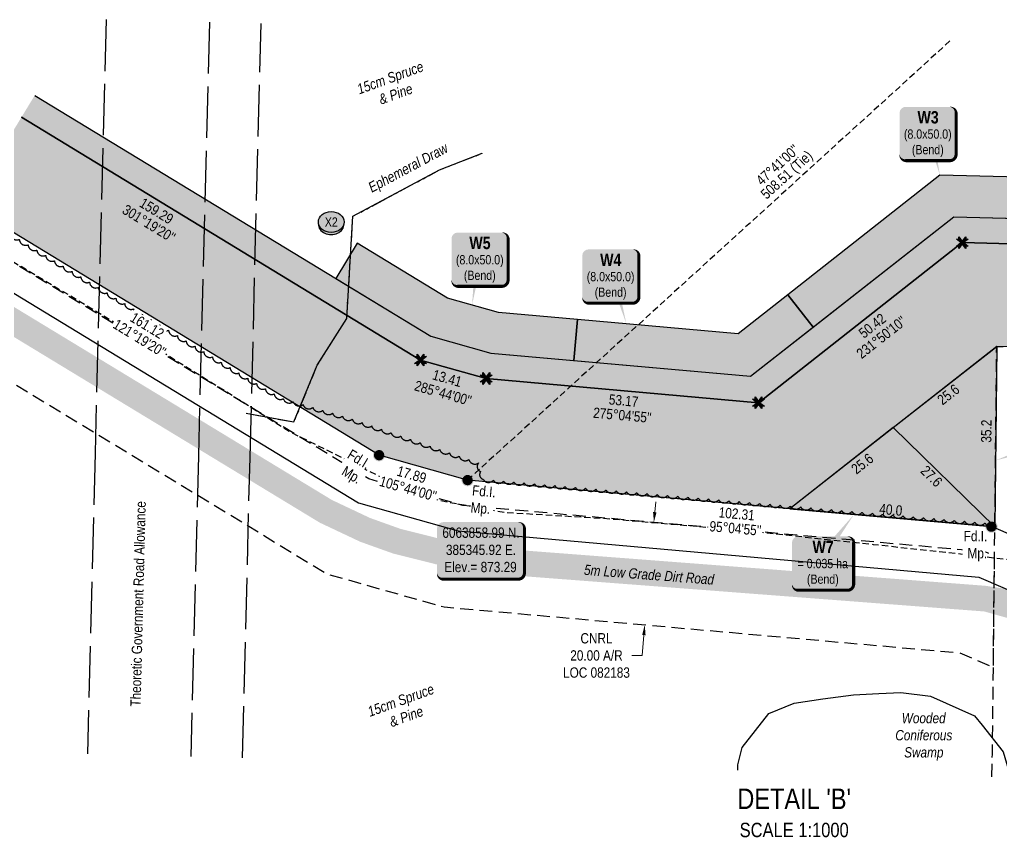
# Model space of a CAD drawing. Extents: x 379646 to 388155, y 6062459 to 6066140.
# Drawn here: x 382484 to 383439, y 6063756 to 6064551 of the extents above; entities that cross this region are included whole.
import ezdxf
from ezdxf.enums import TextEntityAlignment as Align

# ---------------------------------------------------------------- set-up
doc = ezdxf.new("R2010")
doc.units = 0
doc.header["$LTSCALE"] = 5
doc.header["$PDSIZE"] = 0.5
for name, pattern in [('0', [1, 1, 0]), ('foc-ACCESSROAD', [3.75, 2.5, -1.25]), ('foc-TIELINE', [1.875, 1.25, -0.625]), ('foc-TOPO-ephemeral', [6.25, 3.125, -0.625, 0.625, -0.625, 0.625, -0.625]), ('foc-UNSURVEYED', [12.5, 10, -2.5]), ('UG_PIPE', [1.875, 1.25, -0.625])]:
    doc.linetypes.add(name, pattern=pattern)
doc.layers.get('Defpoints').update_dxf_attribs({"color": 9})
doc.layers.add('AS-GENERAL', color=48, linetype='Continuous', lineweight=18)
doc.layers.add('C-AR-T', color=13, linetype='Continuous', lineweight=9)
for name, color, linetype in [('AS-PIPE-UG', 44, 'UG_PIPE'), ('AS-ROADS', 254, 'Continuous'), ('C-AR', 13, 'foc-ACCESSROAD'), ('C-RW', 13, 'Continuous'), ('C-WS', 13, 'foc-ACCESSROAD'), ('DETAIL-T', 7, 'Continuous'), ('L-BD', 7, 'Continuous'), ('L-BD1', 253, 'Continuous'), ('L-MON', 1, 'Continuous'), ('L-MON-T', 1, 'Continuous'), ('L-ROAD-T', 7, 'Continuous'), ('L-TIE', 7, 'foc-TIELINE'), ('L-USEC', 7, 'foc-UNSURVEYED'), ('P-CROSSINGS', 250, 'Continuous'), ('P-PROPOSED', 10, 'Continuous'), ('P-PROPOSED-H', 21, 'Continuous'), ('P-TEMP-BLOCKS', 250, 'Continuous'), ('P-TEMP-BLUE', 146, 'Continuous'), ('P-TEMP-BLUE-T', 146, 'Continuous'), ('T-BUSH', 110, '0'), ('T-BUSH-T', 110, 'Continuous'), ('T-DRAW', 143, 'foc-TOPO-ephemeral'), ('T-WATER-T', 170, 'Continuous'), ('WETLAND', 143, 'Continuous'), ('WETLAND-T', 146, 'Continuous')]:
    doc.layers.add(name, color=color, linetype=linetype)
doc.layers.add('P-TEMP-BLUE-H', color=7, linetype='Continuous', true_color=0x99e6ff)
doc.styles.add('80', font='ARIALN.TTF', dxfattribs={"height": 10})
doc.styles.add('80CG', font='ARIALN.TTF', dxfattribs={"height": 10})
doc.styles.add('80L', font='ARIALN.TTF', dxfattribs={"height": 10})
doc.styles.add('BOLD', font='ARIALNB.TTF')
doc.styles.add('Crossing', font='ARIALN.TTF', dxfattribs={"height": 10})
doc.styles.add('foc-LtypeFont', font='ARIALN.TTF', dxfattribs={"height": 7.35})
doc.linetypes.add('foc-TOPO-flowdirection-NOLINE', pattern='A,0,[">",foc-LtypeFont,S=0.3,R=0,X=0,Y=-0.945],-20,[">",foc-LtypeFont,S=0.3,R=0,X=0,Y=-0.945],0', length=20)
doc.dimstyles.new('Compass 5 000', dxfattribs={"dimscale": 5, "dimtxt": 9, "dimasz": 2, "dimexe": 0.2, "dimexo": 0.0625, "dimgap": 0.5, "dimtad": 0, "dimtih": 1, "dimtoh": 1, "dimzin": 0, "dimdsep": 46, "dimtxsty": '80CG', "dimcen": 0.1, "dimse1": 1, "dimse2": 1, "dimclrd": 256, "dimclrt": 256, "dimaunit": 1, "dimadec": 4, "dimazin": 0, "dimtfac": 0.06, "dimtofl": 0, "dimtmove": 0, "dimatfit": 1, "dimfxl": 0.2, "dimtolj": 1, "dimtzin": 0, "dimlwd": -1, "dimarcsym": 0})

# ---------------------------------------------------------------- blocks, each defined once
blk = doc.blocks.new('fdia')
at = {"color": 255, "const_width": 1}
blk.add_lwpolyline([(-0.5, 0, 1), (0.5, 0, 1)], format="xyb", close=True, dxfattribs=at)
blk = doc.blocks.new('Fdiaa')
blk.add_blockref('fdia', (0, 0))
blk = doc.blocks.new('fdib')
at = {"color": 1, "const_width": 1.6}
blk.add_lwpolyline([(-0.4, 0, 1), (0.4, 0, 1)], format="xyb", close=True, dxfattribs=at)
at = {"color": 1}
blk.add_circle((0, 0), 0.8, dxfattribs=at)
blk = doc.blocks.new('Fdibb')
blk.add_blockref('fdib', (0, 0))
blk = doc.blocks.new('fdicc')
for name in ['Fdibb', 'Fdiaa']:
    blk.add_blockref(name, (0, 0))
blk = doc.blocks.new('FDI')
blk.add_blockref('fdicc', (0, 0))
blk = doc.blocks.new('TEMP')
h = blk.add_hatch(color=255)
h.dxf.hatch_style = 1
h.paths.add_polyline_path([(0, 0.25), (-0.67, 1.15), (-0.67, 0.67), (-1.15, 0.67), (-0.25, 0), (-1.15, -0.67), (-0.67, -0.67), (-0.67, -1.15), (0, -0.25), (0.67, -1.15), (0.67, -0.67), (1.15, -0.67), (0.25, 0), (1.15, 0.67), (0.67, 0.67), (0.67, 1.15)])
h.paths.add_polyline_path([(0.57, 0.85), (0.57, 0.57), (0.85, 0.57), (0.08, 0), (0.85, -0.57), (0.57, -0.57), (0.57, -0.85), (0, -0.08), (-0.57, -0.85), (-0.57, -0.57), (-0.85, -0.57), (-0.08, 0), (-0.85, 0.57), (-0.57, 0.57), (-0.57, 0.85), (0, 0.08)], flags=16)
h = blk.add_hatch(color=1)
h.dxf.hatch_style = 1
h.paths.add_polyline_path([(0, 0.08), (-0.57, 0.85), (-0.57, 0.57), (-0.85, 0.57), (-0.08, 0), (-0.85, -0.57), (-0.57, -0.57), (-0.57, -0.85), (0, -0.08), (0.57, -0.85), (0.57, -0.57), (0.85, -0.57), (0.08, 0), (0.85, 0.57), (0.57, 0.57), (0.57, 0.85)])
at = {"color": 1}
for p, q in [((-0.08, 0), (0.08, 0)), ((0, 0.08), (0, -0.08))]:
    blk.add_line(p, q, dxfattribs=at)
at = {"color": 255, "flags": 128}
blk.add_lwpolyline([(-0.25, 0), (-1.15, 0.67), (-0.67, 0.67), (-0.67, 1.15), (0, 0.25), (0.67, 1.15), (0.67, 0.67), (1.15, 0.67), (0.25, 0), (1.15, -0.67), (0.67, -0.67), (0.67, -1.15), (0, -0.25), (-0.67, -1.15), (-0.67, -0.67), (-1.15, -0.67)], close=True, dxfattribs=at)
at = {"color": 1, "flags": 128}
blk.add_lwpolyline([(-0.08, 0), (-0.85, 0.57), (-0.57, 0.57), (-0.57, 0.85), (0, 0.08), (0.57, 0.85), (0.57, 0.57), (0.85, 0.57), (0.08, 0), (0.85, -0.57), (0.57, -0.57), (0.57, -0.85), (0, -0.08), (-0.57, -0.85), (-0.57, -0.57), (-0.85, -0.57)], close=True, dxfattribs=at)
blk = doc.blocks.new('*U442')
h = blk.add_hatch(color=254)
edge = h.paths.add_edge_path()
edge.add_line((-36.5, -28.5), (36.5, -28.5))
edge.add_arc((36.5, -22.5), 6, 270, 360)
edge.add_line((42.5, -22.5), (42.5, 21))
edge.add_arc((36.5, 21), 6, 0, 90)
edge.add_line((36.5, 27), (-36.5, 27))
edge.add_arc((-36.5, 21), 6, 90, 180)
edge.add_line((-42.5, 21), (-42.5, -22.5))
edge.add_arc((-36.5, -22.5), 6, 180, 270)
at = {"color": 1, "flags": 128}
blk.add_lwpolyline([(-36.5, -28.5, 3, 3, 0), (36.5, -28.5, 3, 3, 0.414214), (42.5, -22.5, 3, 3, 0), (42.5, 21, 3, 0, 0.414214), (36.5, 27, 0, 0, 0), (-36.5, 27, 0, 0, 0.414214), (-42.5, 21, 0, 0, 0), (-42.5, -22.5, 0, 3, 0.414214)], format="xyseb", close=True, dxfattribs=at)
blk.add_lwpolyline([(-21.92, -4.7, 0, 10, 0), (0, 0, 5, 5, 0)], format="xyseb", dxfattribs=at)
at = {"color": 1, "style": '80'}
blk.add_attdef('ENTER_TEXT_001', (-35.99, -5), '', height=10, dxfattribs=at)
blk = doc.blocks.new('*D540')
at = {"layer": 'C-AR-T', "transparency": 16777216}
for p, q in [((383101.57, 6064071.94), (383102.46, 6064081.9)), ((383090.94, 6063952.45), (383089.18, 6063932.58)), ((383089.18, 6063932.58), (383079.18, 6063932.58))]:
    blk.add_line(p, q, dxfattribs=at)
for points in [[(383099.91, 6064072.09), (383103.23, 6064071.79), (383100.69, 6064061.98)], [(383089.28, 6063952.6), (383092.61, 6063952.3), (383091.83, 6063962.41)]]:
    blk.add_solid(points, dxfattribs=at)
at = {"layer": 'Defpoints', "color": 0, "transparency": 16777216}
for p in [(383249.53, 6064048.74), (383091.83, 6063962.41), (383240.67, 6063949.17)]:
    blk.add_point(p, dxfattribs=at)
at = {"layer": 'C-AR-T', "transparency": 16777216, "insert": (383044.88, 6063932.58), "char_height": 10, "attachment_point": 5, "style": '80CG'}
blk.add_mtext('\\A1;CNRL\\P20.00 A/R\\PLOC 082183', dxfattribs=at)
blk = doc.blocks.new('xing2')
h = blk.add_hatch(color=50)
h.dxf.hatch_style = 1
edge = h.paths.add_edge_path()
edge.add_ellipse((0, 0), major_axis=(-12.5, 0), ratio=0.816297, start_angle=0, end_angle=360)
h = blk.add_hatch(color=250)
h.dxf.hatch_style = 1
edge = h.paths.add_edge_path()
edge.add_ellipse((0, -2.05), major_axis=(-12.5, 0), ratio=0.816297, start_angle=0, end_angle=180)
edge.add_line((12.5, -2.05), (12.5, 0))
edge.add_ellipse((0, 0), major_axis=(-12.5, 0), ratio=0.816297, start_angle=0, end_angle=180, ccw=False)
edge.add_line((-12.5, 0), (-12.5, -2.05))
at = {"color": 250}
blk.add_ellipse((0, 0), major_axis=(-12.5, 0), ratio=0.816297, dxfattribs=at)
blk.add_ellipse((0, -2.05), major_axis=(-12.5, 0), ratio=0.816297, start_param=0, end_param=3.141593, dxfattribs=at)
at = {"color": 250, "style": 'Crossing'}
blk.add_attdef('CROSSING', text='', height=9, dxfattribs=at).set_placement((0.09, 0.02), align=Align.MIDDLE_CENTER)
at = {"color": 250, "style": 'Crossing', "flags": 1}
for tag, p in [('OWNER', (0.09, -12.49)), ('DESCRIPTION', (0.09, -25.77)), ('LOCATION', (0.09, -39.3)), ('DWG_REF', (0.09, -52.84))]:
    blk.add_attdef(tag, text='', height=9, dxfattribs=at).set_placement(p, align=Align.MIDDLE_CENTER)
blk = doc.blocks.new('*U545')
at = {"true_color": 0x99e6ff}
h = blk.add_hatch(color=141, dxfattribs=at)
edge = h.paths.add_edge_path()
edge.add_line((-21.5, -33.84), (21.5, -33.84))
edge.add_arc((21.5, -27.84), 6, 270, 360)
edge.add_line((27.5, -27.84), (27.5, 12.5))
edge.add_arc((21.5, 12.5), 6, 0, 90)
edge.add_line((21.5, 18.5), (-21.5, 18.5))
edge.add_arc((-21.5, 12.5), 6, 90, 180)
edge.add_line((-27.5, 12.5), (-27.5, -27.84))
edge.add_arc((-21.5, -27.84), 6, 180, 270)
at = {"color": 250, "flags": 128}
blk.add_lwpolyline([(-21.5, -33.84, 3, 3, 0), (21.5, -33.84, 3, 3, 0.414214), (27.5, -27.84, 3, 3, 0), (27.5, 12.5, 3, 0, 0.414214), (21.5, 18.5, 0, 0, 0), (-21.5, 18.5, 0, 0, 0.414214), (-27.5, 12.5, 0, 0, 0), (-27.5, -27.84, 0, 3, 0.414214)], format="xyseb", close=True, dxfattribs=at)
at = {"flags": 128}
blk.add_lwpolyline([(11.8, -48, 0, 7.5, 0), (0, 0, 0, 0, 0)], format="xyseb", dxfattribs=at)
at = {"color": 250}
for tag, p, height, style in [('TEMP_AREA_W1_001', (-9.21, 2.24), 12, 'BOLD'), ('ENTER_TEXT_001', (-30.66, -12.47), 9, '80')]:
    blk.add_attdef(tag, p, '', height=height, dxfattribs=dict(at, style=style))
blk = doc.blocks.new('*U547')
at = {"true_color": 0x99e6ff}
h = blk.add_hatch(color=141, dxfattribs=at)
edge = h.paths.add_edge_path()
edge.add_line((-21.5, -33.84), (21.5, -33.84))
edge.add_arc((21.5, -27.84), 6, 270, 360)
edge.add_line((27.5, -27.84), (27.5, 12.5))
edge.add_arc((21.5, 12.5), 6, 0, 90)
edge.add_line((21.5, 18.5), (-21.5, 18.5))
edge.add_arc((-21.5, 12.5), 6, 90, 180)
edge.add_line((-27.5, 12.5), (-27.5, -27.84))
edge.add_arc((-21.5, -27.84), 6, 180, 270)
at = {"color": 250, "flags": 128}
blk.add_lwpolyline([(-21.5, -33.84, 3, 3, 0), (21.5, -33.84, 3, 3, 0.414214), (27.5, -27.84, 3, 3, 0), (27.5, 12.5, 3, 0, 0.414214), (21.5, 18.5, 0, 0, 0), (-21.5, 18.5, 0, 0, 0.414214), (-27.5, 12.5, 0, 0, 0), (-27.5, -27.84, 0, 3, 0.414214)], format="xyseb", close=True, dxfattribs=at)
at = {"flags": 128}
blk.add_lwpolyline([(15.36, -54.01, 0, 7.5, 0), (0, 0, 0, 0, 0)], format="xyseb", dxfattribs=at)
at = {"color": 250}
for tag, p, height, style in [('TEMP_AREA_W1_001', (-9.21, 2.24), 12, 'BOLD'), ('ENTER_TEXT_001', (-30.66, -12.47), 9, '80')]:
    blk.add_attdef(tag, p, '', height=height, dxfattribs=dict(at, style=style))
blk = doc.blocks.new('*U546')
at = {"true_color": 0x99e6ff}
h = blk.add_hatch(color=141, dxfattribs=at)
edge = h.paths.add_edge_path()
edge.add_line((-21.5, -33.84), (21.5, -33.84))
edge.add_arc((21.5, -27.84), 6, 270, 360)
edge.add_line((27.5, -27.84), (27.5, 12.5))
edge.add_arc((21.5, 12.5), 6, 0, 90)
edge.add_line((21.5, 18.5), (-21.5, 18.5))
edge.add_arc((-21.5, 12.5), 6, 90, 180)
edge.add_line((-27.5, 12.5), (-27.5, -27.84))
edge.add_arc((-21.5, -27.84), 6, 180, 270)
at = {"color": 250, "flags": 128}
blk.add_lwpolyline([(-21.5, -33.84, 3, 3, 0), (21.5, -33.84, 3, 3, 0.414214), (27.5, -27.84, 3, 3, 0), (27.5, 12.5, 3, 0, 0.414214), (21.5, 18.5, 0, 0, 0), (-21.5, 18.5, 0, 0, 0.414214), (-27.5, 12.5, 0, 0, 0), (-27.5, -27.84, 0, 3, 0.414214)], format="xyseb", close=True, dxfattribs=at)
at = {"flags": 128}
blk.add_lwpolyline([(-7.56, -52.12, 0, 7.5, 0), (0, 0, 0, 0, 0)], format="xyseb", dxfattribs=at)
at = {"color": 250}
for tag, p, height, style in [('TEMP_AREA_W1_001', (-9.21, 2.24), 12, 'BOLD'), ('ENTER_TEXT_001', (-30.66, -12.47), 9, '80')]:
    blk.add_attdef(tag, p, '', height=height, dxfattribs=dict(at, style=style))
blk = doc.blocks.new('*U548')
at = {"true_color": 0x99e6ff}
h = blk.add_hatch(color=141, dxfattribs=at)
edge = h.paths.add_edge_path()
edge.add_line((-24, -33.84), (24, -33.84))
edge.add_arc((24, -27.84), 6, 270, 360)
edge.add_line((30, -27.84), (30, 12.5))
edge.add_arc((24, 12.5), 6, 0, 90)
edge.add_line((24, 18.5), (-24, 18.5))
edge.add_arc((-24, 12.5), 6, 90, 180)
edge.add_line((-30, 12.5), (-30, -27.84))
edge.add_arc((-24, -27.84), 6, 180, 270)
at = {"color": 250, "flags": 128}
blk.add_lwpolyline([(-24, -33.84, 3, 3, 0), (24, -33.84, 3, 3, 0.414214), (30, -27.84, 3, 3, 0), (30, 12.5, 3, 0, 0.414214), (24, 18.5, 0, 0, 0), (-24, 18.5, 0, 0, 0.414214), (-30, 12.5, 0, 0, 0), (-30, -27.84, 0, 3, 0.414214)], format="xyseb", close=True, dxfattribs=at)
at = {"flags": 128}
blk.add_lwpolyline([(-48.37, -16.12, 0, 7.5, 0), (0, 0, 0, 0, 0)], format="xyseb", dxfattribs=at)
at = {"color": 250}
for tag, p, height, style in [('TEMP_AREA_W1_001', (-9.21, 2.24), 12, 'BOLD'), ('ENTER_TEXT_001', (-30.66, -12.47), 9, '80')]:
    blk.add_attdef(tag, p, '', height=height, dxfattribs=dict(at, style=style))
blk = doc.blocks.new('*U549')
at = {"true_color": 0x99e6ff}
h = blk.add_hatch(color=141, dxfattribs=at)
edge = h.paths.add_edge_path()
edge.add_line((-24, -33.84), (24, -33.84))
edge.add_arc((24, -27.84), 6, 270, 360)
edge.add_line((30, -27.84), (30, 12.5))
edge.add_arc((24, 12.5), 6, 0, 90)
edge.add_line((24, 18.5), (-24, 18.5))
edge.add_arc((-24, 12.5), 6, 90, 180)
edge.add_line((-30, 12.5), (-30, -27.84))
edge.add_arc((-24, -27.84), 6, 180, 270)
at = {"flags": 128}
blk.add_lwpolyline([(30.29, 39.94, 0, 7.5, 0), (0, 0, 0, 0, 0)], format="xyseb", dxfattribs=at)
at = {"color": 250, "flags": 128}
blk.add_lwpolyline([(-24, -33.84, 3, 3, 0), (24, -33.84, 3, 3, 0.414214), (30, -27.84, 3, 3, 0), (30, 12.5, 3, 0, 0.414214), (24, 18.5, 0, 0, 0), (-24, 18.5, 0, 0, 0.414214), (-30, 12.5, 0, 0, 0), (-30, -27.84, 0, 3, 0.414214)], format="xyseb", close=True, dxfattribs=at)
at = {"color": 250}
for tag, p, height, style in [('TEMP_AREA_W1_001', (-9.21, 2.24), 12, 'BOLD'), ('ENTER_TEXT_001', (-30.66, -12.47), 9, '80')]:
    blk.add_attdef(tag, p, '', height=height, dxfattribs=dict(at, style=style))

msp = doc.modelspace()

# ---------------------------------------------------------------- hatches: boundary and pattern name
at = {"layer": 'AS-ROADS'}
h = msp.add_hatch(color=256, dxfattribs=at)
h.dxf.hatch_style = 1
h.paths.add_polyline_path([(383423.268, 6064000.332), (383421.288, 6063975.602), (383461.083, 6063964.366), (383521.767, 6063939.332), (383592.168, 6063892.668), (383660.506, 6063842.413), (383717.637, 6063826.722), (383770.642, 6063834.659), (383808.844, 6063867.735), (383832.065, 6063922.079), (383830.838, 6063988.61), (383808.211, 6064031.15), (383773.89, 6064055.587), (383733.249, 6064066.898), (383692.202, 6064064.605), (383621.763, 6064042.639), (383570.304, 6064019.028), (383506.742, 6063987.549)])
at = {"layer": 'P-PROPOSED-H'}
h = msp.add_hatch(color=256, dxfattribs=at)
h.dxf.hatch_style = 1
h.paths.add_polyline_path([(383847.424, 6064432.911), (383776.446, 6064503.301), (383603.426, 6064328.835), (383400.549, 6064334.108), (383202.405, 6064178.384), (382937.687, 6064201.927), (382873.798, 6064219.925), (382485.781, 6064456.056), (382433.829, 6064370.654), (382833.521, 6064127.418), (382919.551, 6064103.183), (383233.019, 6064075.304), (383433.981, 6064233.243), (383643.997, 6064227.784)])
at = {"layer": 'P-TEMP-BLUE-H'}
h = msp.add_hatch(color=256, dxfattribs=at)
h.dxf.hatch_style = 1
h.paths.add_polyline_path([(383776.446, 6064503.301), (383758.702, 6064520.898), (383593.283, 6064354.098), (383392.191, 6064359.325), (383194.752, 6064204.154), (382942.222, 6064226.613), (382883.857, 6064243.055), (382498.729, 6064477.34), (382485.781, 6064456.056), (382873.798, 6064219.925), (382937.687, 6064201.927), (383202.405, 6064178.384), (383400.549, 6064334.108), (383603.426, 6064328.835)])
h = msp.add_hatch(color=256, dxfattribs=at)
h.dxf.hatch_style = 1
h.paths.add_polyline_path([(383230.913, 6064283.43), (383255.621, 6064251.992), (383392.191, 6064359.325), (383468.372, 6064357.345), (383469.411, 6064397.316), (383378.819, 6064399.671)])
h = msp.add_hatch(color=256, dxfattribs=at)
h.dxf.hatch_style = 1
h.paths.add_polyline_path([(382812.171, 6064333.466), (382791.39, 6064299.305), (382883.857, 6064243.055), (382942.222, 6064226.613), (383022.941, 6064219.434), (383026.483, 6064259.262), (382949.476, 6064266.111), (382899.964, 6064280.059)])
h = msp.add_hatch(color=256, dxfattribs=at)
h.dxf.hatch_style = 1
h.paths.add_polyline_path([(383026.483, 6064259.262), (383022.941, 6064219.434), (383194.752, 6064204.154), (383255.621, 6064251.992), (383230.913, 6064283.43), (383182.506, 6064245.386)])
h = msp.add_hatch(color=256, dxfattribs=at)
h.dxf.hatch_style = 1
h.paths.add_polyline_path([(383333.471, 6064154.251), (383433.981, 6064233.243), (383432.158, 6064057.593)])
h = msp.add_hatch(color=256, dxfattribs=at)
h.dxf.hatch_style = 1
h.paths.add_polyline_path([(383432.158, 6064057.593), (383333.471, 6064154.251), (383233.019, 6064075.304)])

# ---------------------------------------------------------------- linework, layer by layer
at = {"layer": 'AS-PIPE-UG', "flags": 128}
msp.add_lwpolyline([(382420.708, 6064349.085), (382455.281, 6064328.998), (382569.111, 6064261.113), (382685.181, 6064189.088), (382747.116, 6064150.023), (382869.591, 6064089.178), (382892.166, 6064083.483), (382927.391, 6064076.963), (382956.216, 6064071.753), (383051.486, 6064066.023), (383181.886, 6064054.923), (383313.961, 6064040.653), (383386.626, 6064032.833), (383453.416, 6064025.123), (383466.521, 6064023.653), (383476.556, 6064021.023), (383488.486, 6064016.103), (383517.656, 6064001.718)], dxfattribs=at)
at = {"layer": 'AS-ROADS', "const_width": 24.991, "flags": 128}
msp.add_lwpolyline([(383422.371, 6063987.893), (382935.446, 6064025.168), (382912.861, 6064029.333), (382892.156, 6064033.328), (382850.531, 6064043.808), (382819.956, 6064054.758), (382781.816, 6064072.753), (382395.367, 6064307.429)], dxfattribs=at)
at = {"layer": 'C-AR', "flags": 128}
msp.add_lwpolyline([(382368.848, 6064263.836), (382783.185, 6064011.781), (382896.881, 6063979.752), (383397.887, 6063935.194), (383430.742, 6063921.051), (383431.866, 6064029.399), (383422.698, 6064033.345), (382915.017, 6064078.497), (382823.454, 6064104.29), (382420.8, 6064349.237)], dxfattribs=at)
at = {"layer": 'C-RW'}
msp.add_lwpolyline([(382407.812, 6064327.887), (382813.387, 6064081.163), (382910.483, 6064053.811), (383416.495, 6064008.807), (383753.085, 6063863.914), (383772.847, 6063909.823), (383428.901, 6064057.883), (382919.551, 6064103.183), (382833.521, 6064127.418), (382433.829, 6064370.654)], dxfattribs=at)
at = {"layer": 'C-WS', "flags": 128}
msp.add_lwpolyline([(383429.175, 6063814.667), (383429.867, 6063836.705), (383433.981, 6064233.243), (384033.476, 6064217.662), (384020.389, 6063796.103)], dxfattribs=at)
at = {"layer": 'L-TIE', "flags": 128}
msp.add_lwpolyline([(383388.602, 6064530.241), (382919.551, 6064103.183)], dxfattribs=at)
at = {"layer": 'L-USEC'}
for p, q in [((382568.019, 6064550.982), (382557.297, 6064129.224)), ((382668.533, 6064548.427), (382657.812, 6064126.669)), ((382708.068, 6064125.052), (382718.796, 6064547.149)), ((382557.297, 6064129.224), (382549.871, 6063837.015)), ((382657.812, 6064126.669), (382650.385, 6063834.46)), ((382700.649, 6063833.183), (382708.068, 6064125.052))]:
    msp.add_line(p, q, dxfattribs=at)
at = {"layer": 'P-PROPOSED', "flags": 128}
msp.add_lwpolyline([(382485.781, 6064456.056), (382873.798, 6064219.925), (382937.687, 6064201.927), (383202.405, 6064178.384), (383400.549, 6064334.108), (383603.426, 6064328.835), (383776.446, 6064503.301)], dxfattribs=at)
at = {"layer": 'P-TEMP-BLUE'}
for points in [[(382498.729, 6064477.34), (382883.857, 6064243.055), (382942.222, 6064226.613), (383194.752, 6064204.154), (383392.191, 6064359.325), (383593.283, 6064354.098), (383758.702, 6064520.898)], [(383776.446, 6064503.301), (383603.426, 6064328.835), (383400.549, 6064334.108), (383202.405, 6064178.384), (382937.687, 6064201.927), (382873.798, 6064219.925), (382485.781, 6064456.056)]]:
    msp.add_lwpolyline(points, dxfattribs=at)
for points in [[(383230.913, 6064283.43), (383255.621, 6064251.992), (383392.191, 6064359.325), (383468.372, 6064357.345), (383469.411, 6064397.316), (383378.819, 6064399.671)], [(382812.171, 6064333.466), (382791.39, 6064299.305), (382883.857, 6064243.055), (382942.222, 6064226.613), (383022.941, 6064219.434), (383026.483, 6064259.262), (382949.476, 6064266.111), (382899.964, 6064280.059)], [(383026.483, 6064259.262), (383022.941, 6064219.434), (383194.752, 6064204.154), (383255.621, 6064251.992), (383230.913, 6064283.43), (383182.506, 6064245.386)]]:
    msp.add_lwpolyline(points, close=True, dxfattribs=at)
at = {"layer": 'T-BUSH', "flags": 128}
msp.add_lwpolyline([(382432.464, 6064368.41, 0.5205671), (382441.004, 6064363.214, 0.5205671), (382449.543, 6064358.018, 0.5205671), (382458.083, 6064352.821, 0.5205671), (382466.622, 6064347.625, 0.5205671), (382475.162, 6064342.429, 0.5205671), (382483.702, 6064337.233, 0.5205671), (382492.241, 6064332.037, 0.5205671), (382500.781, 6064326.841, 0.5205671), (382509.321, 6064321.644, 0.5205671), (382517.86, 6064316.448, 0.5205671), (382526.4, 6064311.252, 0.5205671), (382534.94, 6064306.056, 0.5205671), (382543.479, 6064300.86, 0.5205671), (382552.019, 6064295.664, 0.5205671), (382560.558, 6064290.468, 0.5205671), (382569.098, 6064285.271, 0.5205671), (382577.638, 6064280.075, 0.5205671), (382586.177, 6064274.879, 0.5205671), (382594.717, 6064269.683, 0.5205671), (382603.257, 6064264.487, 0.5205671), (382611.796, 6064259.291, 0.5205671), (382620.336, 6064254.094, 0.5205671), (382628.876, 6064248.898, 0.5205671), (382637.415, 6064243.702, 0.5205671), (382645.955, 6064238.506, 0.5205671), (382654.495, 6064233.31, 0.5205671), (382663.034, 6064228.114, 0.5205671), (382671.574, 6064222.917, 0.5205671), (382680.113, 6064217.721, 0.5205671), (382688.653, 6064212.525, 0.5205671), (382697.193, 6064207.329, 0.5205671), (382705.784, 6064202.22, 0.5205671), (382714.385, 6064197.125, 0.5205671), (382722.986, 6064192.031, 0.5205671), (382731.587, 6064186.937, 0.5205671), (382740.348, 6064182.21, 0.5205671), (382749.939, 6064179.394, 0.5205671), (382759.53, 6064176.578, 0.5205671), (382769.122, 6064173.762, 0.5205671), (382778.713, 6064170.945, 0.5205671), (382788.305, 6064168.129, 0.5205671), (382797.896, 6064165.313, 0.5205671), (382807.44, 6064162.349, 0.5205671), (382816.886, 6064159.079, 0.5205671), (382826.333, 6064155.809, 0.5205671), (382835.779, 6064152.54, 0.5205671), (382845.226, 6064149.27, 0.5205671), (382854.672, 6064146, 0.5205671), (382864.118, 6064142.731, 0.5205671), (382873.565, 6064139.461, 0.5205671), (382883.011, 6064136.191, 0.5205671), (382892.458, 6064132.922, 0.5205671), (382901.904, 6064129.652, 0.5205671), (382911.35, 6064126.382, 0.5205671), (382920.797, 6064123.112, 0.5205671), (382930.243, 6064119.843, 0.5205671), (382932.212, 6064111.418, 0.5205671), (382934.694, 6064103.904, 0.5205671), (382944.652, 6064103.036, 0.5205671), (382954.611, 6064102.169, 0.5205671), (382964.569, 6064101.301, 0.5205671), (382974.528, 6064100.434, 0.5205671), (382984.486, 6064099.567, 0.5205671), (382994.445, 6064098.699, 0.5205671), (383004.404, 6064097.832, 0.5205671), (383014.362, 6064096.964, 0.5205671), (383024.321, 6064096.097, 0.5205671), (383034.279, 6064095.229, 0.5205671), (383044.238, 6064094.362, 0.5205671), (383054.196, 6064093.494, 0.5205671), (383064.155, 6064092.627, 0.5205671), (383074.113, 6064091.759, 0.5205671), (383084.072, 6064090.892, 0.5205671), (383094.031, 6064090.024, 0.5205671), (383103.989, 6064089.157, 0.5205671), (383113.948, 6064088.289, 0.5205671), (383123.906, 6064087.422, 0.5205671), (383133.865, 6064086.554, 0.5205671), (383143.823, 6064085.687, 0.5205671), (383153.782, 6064084.82, 0.5205671), (383163.741, 6064083.952, 0.5205671), (383173.699, 6064083.085, 0.5205671), (383183.658, 6064082.217, 0.5205671), (383193.616, 6064081.35, 0.5205671), (383203.575, 6064080.482, 0.5205671), (383213.533, 6064079.615, 0.5205671), (383223.492, 6064078.747, 0.5205671), (383233.451, 6064077.88, 0.5205671), (383243.409, 6064077.012, 0.5205671), (383253.368, 6064076.145, 0.5205671), (383263.326, 6064075.277, 0.5205671), (383273.285, 6064074.41, 0.5205671), (383283.243, 6064073.542, 0.5205671), (383293.202, 6064072.675, 0.5205671), (383303.16, 6064071.808, 0.5205671), (383313.119, 6064070.94, 0.5205671), (383323.078, 6064070.073, 0.5205671), (383333.036, 6064069.205, 0.5205671), (383342.995, 6064068.338, 0.5205671), (383352.953, 6064067.47, 0.5205671), (383362.912, 6064066.603, 0.5205671), (383372.87, 6064065.735, 0.5205671), (383382.829, 6064064.868, 0.5205671), (383392.788, 6064064, 0.5205671), (383402.746, 6064063.133, 0.5205671), (383412.705, 6064062.265, 0.5205671), (383422.663, 6064061.398, 0.5205671), (383432.106, 6064060.575, 0.5205671)], format="xyb", dxfattribs=at)
at = {"layer": 'T-DRAW', "flags": 128}
msp.add_lwpolyline([(382704.366, 6064168.178), (382750.751, 6064159.678), (382773.416, 6064214.798), (382802.066, 6064260.298), (382808.046, 6064359.683), (382892.311, 6064404.873), (382933.796, 6064421.028)], dxfattribs=at)
at = {"layer": 'T-DRAW', "linetype": 'foc-TOPO-flowdirection-NOLINE', "flags": 128}
msp.add_lwpolyline([(382704.366, 6064168.178), (382750.751, 6064159.678), (382773.416, 6064214.798), (382802.066, 6064260.298), (382808.046, 6064359.683), (382892.311, 6064404.873), (382933.796, 6064421.028)], dxfattribs=at)
at = {"layer": 'WETLAND'}
msp.add_lwpolyline([(383182.292, 6063820.9), (383182.392, 6063826.33), (383186.595, 6063843.258), (383212.348, 6063876.24), (383237.057, 6063886.212), (383264.975, 6063890.582), (383294.661, 6063894.17), (383319.539, 6063895.712), (383340.958, 6063896.598), (383369.652, 6063893.018), (383412.45, 6063873.922), (383419.945, 6063864.76), (383440.202, 6063838.945), (383446.773, 6063816.831), (383446.9, 6063814.22)], dxfattribs=at)

# ---------------------------------------------------------------- block references
at = {"layer": 'L-MON', "color": 4, "xscale": 4.998137249999989, "yscale": 4.998137249999989, "zscale": 4.998137249999989}
for p in [(383400.549, 6064334.108), (382873.798, 6064219.925), (382937.687, 6064201.927), (383202.405, 6064178.384)]:
    msp.add_blockref('TEMP', p, dxfattribs=at)
at = {"layer": 'P-CROSSINGS', "color": 2, "xscale": 0.99962745, "yscale": 0.99962745, "zscale": 0.99962745}
msp.add_blockref('xing2', (382786.94, 6064354.17), dxfattribs=at).add_auto_attribs({'CROSSING': 'X2'})
at = {"layer": 'P-TEMP-BLOCKS'}
ref = msp.add_blockref('*U545', (383367.025, 6064447.658), dxfattribs=dict(at, xscale=0.99962745, yscale=0.99962745, zscale=0.99962745))
ref.add_attrib('TEMP_AREA_W1_001', 'W3', (383356.989, 6064450.003), dxfattribs={"layer": '0', "color": 250, "height": 11.9955, "style": 'BOLD'})
ref.add_attrib('ENTER_TEXT_001', '(8.0x50.0)', (383343.825, 6064435.192), dxfattribs={"layer": '0', "color": 250, "height": 8.9966, "style": '80'})
ref.add_attrib('ENTER_TEXT_002', '(Bend)', (383351.563, 6064420.044), dxfattribs={"layer": '0', "color": 250, "height": 8.9966, "style": '80'})
ref = msp.add_blockref('*U546', (382931.424, 6064325.429), dxfattribs=dict(at, xscale=0.99962745, yscale=0.99962745, zscale=0.99962745))
ref.add_attrib('TEMP_AREA_W1_001', 'W5', (382921.306, 6064327.795), dxfattribs={"layer": '0', "color": 250, "height": 11.9955, "style": 'BOLD'})
ref.add_attrib('ENTER_TEXT_001', '(8.0x50.0)', (382908.223, 6064312.964), dxfattribs={"layer": '0', "color": 250, "height": 8.9966, "style": '80'})
ref.add_attrib('ENTER_TEXT_002', '(Bend)', (382915.962, 6064297.816), dxfattribs={"layer": '0', "color": 250, "height": 8.9966, "style": '80'})
ref = msp.add_blockref('*U547', (383058.615, 6064309.03), dxfattribs=dict(at, xscale=0.99962745, yscale=0.99962745, zscale=0.99962745))
ref.add_attrib('TEMP_AREA_W1_001', 'W4', (383048.448, 6064311.273), dxfattribs={"layer": '0', "color": 250, "height": 11.9955, "style": 'BOLD'})
ref.add_attrib('ENTER_TEXT_001', '(8.0x50.0)', (383035.414, 6064296.564), dxfattribs={"layer": '0', "color": 250, "height": 8.9966, "style": '80'})
ref.add_attrib('ENTER_TEXT_002', '(Bend)', (383043.153, 6064281.416), dxfattribs={"layer": '0', "color": 250, "height": 8.9966, "style": '80'})
ref = msp.add_blockref('*U548', (383481.184, 6064138.376), dxfattribs=dict(at, xscale=0.99962745, yscale=0.99962745, zscale=0.99962745))
ref.add_attrib('TEMP_AREA_W1_001', 'W6', (383471.1, 6064140.721), dxfattribs={"layer": '0', "color": 250, "height": 11.9955, "style": 'BOLD'})
ref.add_attrib('ENTER_TEXT_001', '= 0.035 ha', (383456.625, 6064126.027), dxfattribs={"layer": '0', "color": 250, "height": 8.9966, "style": '80'})
ref.add_attrib('ENTER_TEXT_002', '(Bend)', (383465.723, 6064110.879), dxfattribs={"layer": '0', "color": 250, "height": 8.9966, "style": '80'})
ref = msp.add_blockref('*U549', (383264.955, 6064029.849), dxfattribs=dict(at, xscale=0.99962745, yscale=0.99962745, zscale=0.99962745))
ref.add_attrib('TEMP_AREA_W1_001', 'W7', (383254.935, 6064032.113), dxfattribs={"layer": '0', "color": 250, "height": 11.9955, "style": 'BOLD'})
ref.add_attrib('ENTER_TEXT_001', '= 0.035 ha', (383240.395, 6064017.5), dxfattribs={"layer": '0', "color": 250, "height": 8.9966, "style": '80'})
ref.add_attrib('ENTER_TEXT_002', '(Bend)', (383249.493, 6064002.352), dxfattribs={"layer": '0', "color": 250, "height": 8.9966, "style": '80'})

# ---------------------------------------------------------------- texts
at = {"layer": 'AS-GENERAL', "insert": (383024.883, 6064021.711), "char_height": 9.99628, "attachment_point": 1, "rotation": 355.622441, "style": '80L'}
msp.add_mtext_dynamic_manual_height_columns('\\pi8.4132;{\\fArial Narrow|b0|i1|c0|p34;5m Low Grade Dirt Road}', width=143.23906, gutter_width=49.981, heights=[0], dxfattribs=at)
at = {"layer": 'DETAIL-T', "color": 3, "insert": (383237.104, 6063779.462), "char_height": 19.99255, "width": 110.92264, "attachment_point": 5, "style": '80CG'}
msp.add_mtext("DETAIL 'B'\\P{\\H0.7x;SCALE 1:1000}", dxfattribs=at)
at = {"layer": 'L-BD', "style": '80L'}
for s, height, rotation, p in [("47°41'00''", 9.9963, 42.317, (383220.948, 6064409.778)), ('508.51 (Tie)', 9.99627, 42.317, (383230.538, 6064399.245)), ('17.89', 9.9963, 344.2673, (382865.231, 6064108.599)), ('102.31', 9.9963, 354.9177, (383181.245, 6064070.375))]:
    msp.add_text(s, height=height, rotation=rotation, dxfattribs=at).set_placement(p, align=Align.MIDDLE)
at = {"layer": 'L-BD1', "style": '80L'}
for s, height, rotation, p in [("301°19'20''", 9.99627, 328.6865, (382609.7, 6064352.747)), ('159.29', 9.9963, 328.6865, (382617.103, 6064364.916)), ("231°50'10''", 9.99627, 38.1643, (383321.899, 6064242.1)), ('50.42', 9.9963, 38.1643, (383313.097, 6064253.3)), ('13.41', 9.9963, 344.2673, (382899.76, 6064202.206)), ("285°44'00''", 9.99627, 344.2673, (382895.694, 6064187.773)), ('53.17', 9.9963, 354.9177, (383071.292, 6064180.511)), ("275°04'55''", 9.99627, 354.9177, (383070.03, 6064166.322))]:
    msp.add_text(s, height=height, rotation=rotation, dxfattribs=at).set_placement(p, align=Align.MIDDLE)
at = {"layer": 'L-ROAD-T', "style": '80L'}
msp.add_text('Theoretic Government Road Allowance', height=9.99627, rotation=88.544055, dxfattribs=at).set_placement((382599.166, 6063982.816), align=Align.MIDDLE_CENTER)
at = {"layer": 'P-TEMP-BLUE-T', "char_height": 9.99627, "attachment_point": 1, "style": '80L'}
for s, width, insert, rotation in [('\\pi-2.9741;25.6', 15.47622, (383377.489, 6064185.29), 38.164301), ('\\pi-2.8753;35.2', 15.47622, (383418.839, 6064142.532), 89.405517), ('\\pi0.17954;25.6', 21.78355, (383291.328, 6064116.063), 38.164301), ('\\pi0.19999;27.6', 21.82446, (383366.036, 6064118.437), 315.595303), ('\\pi-3.0594;40.0', 15.47622, (383323.483, 6064080.029), 354.917664)]:
    msp.add_mtext_dynamic_manual_height_columns(s, width=width, gutter_width=49.981, heights=[0], dxfattribs=dict(at, insert=insert, rotation=rotation))
at = {"layer": 'T-BUSH-T', "char_height": 9.99256, "attachment_point": 1, "rotation": 20, "style": '80L'}
for insert in [(382810.093, 6064487.316), (382820.38, 6063881.921)]:
    msp.add_mtext_dynamic_manual_height_columns('\\pi0.89858;{\\fArial Narrow|b0|i1|c0|p34;15cm Spruce \\P\\pi17.36;& Pine}', width=67.26003, gutter_width=49.963, heights=[0], dxfattribs=dict(at, insert=insert))
at = {"layer": 'T-WATER-T', "insert": (382821.445, 6064391.178), "char_height": 9.99628, "attachment_point": 1, "rotation": 28.203963, "style": '80L'}
msp.add_mtext_dynamic_manual_height_columns('\\pi0.32614;{\\fArial Narrow|b0|i1|c0|p34;Ephemeral Draw}', width=85.99568, gutter_width=49.981, heights=[0], dxfattribs=at)
at = {"layer": 'WETLAND-T', "insert": (383326.297, 6063876.718), "char_height": 9.99627, "attachment_point": 1, "style": '80L'}
msp.add_mtext_dynamic_manual_height_columns('\\pi15.409;{\\fArial Narrow|b0|i1|c0|p34;Wooded \\P\\pi9.1428;Coniferous\\P\\pi17.738;Swamp}', width=72.59679, gutter_width=49.981, heights=[0], dxfattribs=at)

# ---------------------------------------------------------------- next in the draw order: texts
at = {"layer": 'L-BD', "insert": (383180.377, 6064061.234), "char_height": 9.9963, "width": 49.91769, "attachment_point": 2, "rotation": 354.9177, "style": '80L', "bg_fill": 3, "box_fill_scale": 1.15, "bg_fill_color": 256, "bg_fill_true_color": 256, "bg_fill_transparency": 0}
msp.add_mtext("95°04'55''", dxfattribs=at)
at = {"layer": 'L-MON-T', "attachment_point": 1, "style": '80L', "bg_fill": 3, "box_fill_scale": 1, "bg_fill_color": 256, "bg_fill_transparency": 0}
for s, insert, char_height, rotation in [('\\pi1.0614;Fd.I.\\P\\pi4.7776;Mp.', (382805.997, 6064134.258), 9.99627, 328.686521), ('Fd.I.\\PMp.', (382924.512, 6064098.286), 9.9963, 354.917664)]:
    msp.add_mtext_dynamic_manual_height_columns(s, width=22.03584, gutter_width=49.981, heights=[0], dxfattribs=dict(at, insert=insert, char_height=char_height, rotation=rotation))
at = {"layer": 'L-MON-T', "insert": (383400.873, 6064053.707), "char_height": 9.99627, "attachment_point": 1, "style": '80L', "bg_fill": 3, "box_fill_scale": 1, "bg_fill_color": 256, "bg_fill_transparency": 0}
msp.add_mtext_dynamic_manual_height_columns('\\pi1.0614;Fd.I.\\P\\pi4.7776;Mp.', width=22.03584, gutter_width=49.981, heights=[0], dxfattribs=at)

# ---------------------------------------------------------------- next in the draw order: linework, layer by layer
at = {"layer": 'P-PROPOSED', "flags": 128}
msp.add_lwpolyline([(383847.424, 6064432.911), (383643.997, 6064227.784), (383433.981, 6064233.243), (383233.019, 6064075.304), (382919.551, 6064103.183), (382833.521, 6064127.418), (382433.829, 6064370.654)], dxfattribs=at)
at = {"layer": 'P-TEMP-BLUE'}
for points in [[(383333.471, 6064154.251), (383433.981, 6064233.243), (383432.158, 6064057.593)], [(383432.158, 6064057.593), (383333.471, 6064154.251), (383233.019, 6064075.304)]]:
    msp.add_lwpolyline(points, close=True, dxfattribs=at)

# ---------------------------------------------------------------- next in the draw order: block references
at = {"layer": 'DETAIL-T', "color": 2}
ref = msp.add_blockref('*U442', (382932.324, 6064035.268), dxfattribs=dict(at, xscale=0.99962745, yscale=0.99962745, zscale=0.99962745))
ref.add_attrib('ENTER_TEXT_001', '6063858.99 N.', (382895.043, 6064047.036), dxfattribs={"layer": '0', "color": 1, "height": 9.99627, "style": '80'})
ref.add_attrib('ENTER_TEXT_002', '385345.92 E.', (382898.517, 6064030.335), dxfattribs={"layer": '0', "color": 1, "height": 9.99627, "style": '80'})
ref.add_attrib('ENTER_TEXT_003', 'Elev.= 873.29', (382896.949, 6064013.633), dxfattribs={"layer": '0', "color": 1, "height": 9.99627, "style": '80'})
at = {"layer": 'L-MON', "xscale": 4.998137249999989, "yscale": 4.998137249999989, "zscale": 4.998137249999989}
for p in [(382833.521, 6064127.418), (382919.551, 6064103.183), (383428.901, 6064057.883)]:
    msp.add_blockref('FDI', p, dxfattribs=at)

# ---------------------------------------------------------------- next in the draw order: dimensions: what is measured, and where the dimension line sits
at = {"layer": 'C-AR-T', "color": 2}
dim = msp.add_linear_dim(base=(383091.831, 6063962.409), p1=(383249.53, 6064048.741), p2=(383240.675, 6063949.171), angle=264.917664, text='CNRL\\P20.00 A/R\\PLOC 082183', dimstyle='Compass 5 000', dxfattribs=at)
dim.commit()
dim.dimension.update_dxf_attribs({"geometry": '*D540', "text_midpoint": (383044.877, 6063932.576), "dimtype": 161})

# ---------------------------------------------------------------- next in the draw order: texts
at = {"layer": 'L-BD', "char_height": 9.99627, "width": 56.28639, "attachment_point": 2, "style": '80L', "bg_fill": 3, "box_fill_scale": 1.15, "bg_fill_color": 256, "bg_fill_true_color": 256, "bg_fill_transparency": 0}
for s, insert, rotation in [("121°19'20''", (382603.272, 6064245.577), 328.6865), ("105°44'00''", (382863.059, 6064099.671), 344.2673)]:
    msp.add_mtext(s, dxfattribs=dict(at, insert=insert, rotation=rotation))

# ---------------------------------------------------------------- next in the draw order: texts
at = {"layer": 'L-BD', "insert": (382610.658, 6064257.757), "char_height": 9.9963, "width": 34.52097, "attachment_point": 2, "rotation": 328.6865, "style": '80L', "bg_fill": 3, "box_fill_scale": 1.15, "bg_fill_color": 256, "bg_fill_true_color": 256, "bg_fill_transparency": 0}
msp.add_mtext('161.12', dxfattribs=at)

doc.saveas('drawing.dxf')
